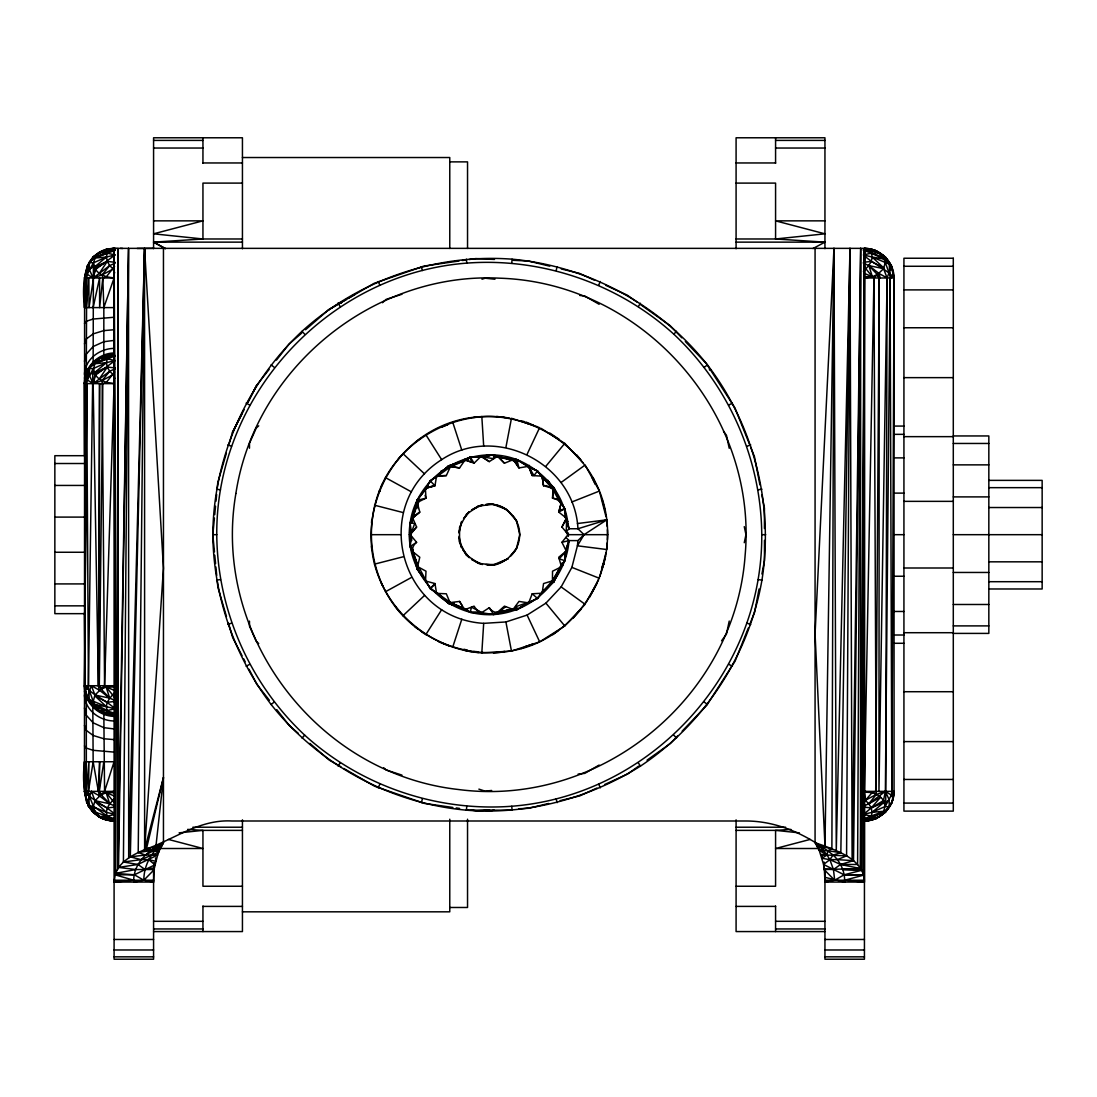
<?xml version="1.0" encoding="UTF-8"?>
<svg xmlns="http://www.w3.org/2000/svg" width="1097" height="1097" viewBox="0 0 1097 1097"><rect width="100%" height="100%" fill="white"/><g stroke="black" fill="none" stroke-linecap="round" stroke-linejoin="round"><path stroke-width="1.5" d="M85.045 689.574L84.469 612.702M84.483 455.063L84.469 382.976L86.855 373.57L84.496 383.1L84.73 454.981M89.31 804.06L89.31 806.912L93.711 811.327M115.254 368.743L109.7 371.252L102.172 380.494L104.572 685.735L106.148 686.969L114.225 687.037L114.088 685.735L106.148 686.969L101.733 689.053L99.279 685.735L99.566 383.621L98.373 685.735L99.374 690.178L109.673 698.103L115.24 700.613M114.088 307.599L84.469 307.599C81.768 283.794 83.098 249.252 114.088 248.361L864.436 248.361L864.436 882.057L824.944 882.057L824.025 862.023M824.93 880.233L824.93 871.676L824.93 880.233L864.381 880.233L863.6 875.159L864.436 248.361C880.247 248.251 894.124 262.128 894.055 277.98L894.055 791.376C893.877 807.365 879.753 821.543 863.682 820.995L868.166 820.035M863.27 806.254L868.824 803.744L876.256 794.461L873.952 277.98L872.376 276.746L864.299 276.677L864.436 277.98L872.376 276.746L876.791 274.661L879.246 277.98L878.958 791.376L887.089 277.98L883.579 268.655L885.732 260.62L885.375 257.041L872.211 249.43L865.327 248.813L879.314 252.776L891.834 266.708L893.918 277.98C885.512 268.162 872.801 263.815 863.504 254.943L871.237 253.174L879.314 252.776M815.071 248.361L815.071 842.729L819.24 850.463L823.545 850.669L827.865 850.669L831.883 848.749L833.967 248.361L815.071 633.901L824.985 846.116C839.767 851.985 858.238 858.54 863.6 875.159L844.663 880.233L844.69 882.057L824.862 877.312M824.944 882.057L834.68 880.233L844.128 874.789L861.721 870.291L864.436 248.361C876.421 248.429 886.774 256.136 891.834 266.708M824.094 869.564L834.68 880.233L833.459 869.523L829.853 859.637L827.028 855.029L819.24 850.463L823.573 864.477L824.094 869.564L860.487 868.55L864.436 248.361L875.708 250.582L885.375 257.041L891.381 266.256L887.089 277.98L885.732 802.428L883.579 811.972C879.41 818.403 871.539 820.611 864.299 820.995M870.936 250.541L875.571 250.541L885.279 256.945L891.779 266.585L894.055 277.98L891.834 791.376L891.381 795.147L885.114 806.487L872.101 812.328L863.504 814.413L871.251 816.182C883.647 814.714 894.261 804.992 893.918 792.061L891.834 791.376L890.092 277.98L889.201 264.089L885.375 257.041L883.496 257.247L863.449 250.349M846.582 855.866L827.028 855.029L821.914 858.293L821.914 854.865L821.914 858.293L829.853 859.637L837.368 859.637L846.582 855.866L849.983 248.361L836.271 850.71L833.967 248.361L824.985 846.116L817.169 846.61M88.432 791.376L93.149 761.757L92.792 703.095L94.945 695.059L104.572 685.735L114.088 383.621L84.469 383.621L88.432 368.811L99.279 357.965L114.088 354.002L106.148 355.113L99.374 358.308L89.31 368.085L86.69 383.621L84.469 685.735L86.293 695.992L86.361 791.376L88.994 761.757L88.432 791.376L89.323 805.267L93.149 812.315L101.281 817.594M154.416 862.612L153.58 882.057L114.088 882.057L115.459 873.404L117.982 868.522L117.845 248.361L117.434 869.592L114.088 248.361C96.605 252.488 103.022 249.43 89.31 262.444L86.69 277.98L86.293 373.364L84.606 383.114L86.69 383.621L84.606 685.735C84.62 701.614 98.332 715.121 114.088 715.354C101.774 714.956 91.106 707.126 86.293 695.992L93.149 706.674L103.831 713.516L114.088 715.354M879.246 277.98L875.708 791.376L872.211 792.569L864.367 792.103L873.952 277.98L883.579 268.655L868.851 265.611L863.284 263.102M154.293 862.695L154.307 869.537L145.065 869.523L137.934 864.463L123.413 861.995L128.541 248.361L117.982 868.522C124.112 859.17 134.67 854.001 144.626 849.64C173.779 839.685 199.339 819.144 231.851 820.995L746.673 820.995C778.596 821.242 808.462 835.585 833.103 855.029C840.165 861.474 844.512 870.648 844.663 880.233L864.436 882.057M890.092 277.98L885.375 791.376L883.496 800.536L885.114 806.487L889.214 806.912L889.201 799.795L885.375 791.376L876.256 794.461L865.327 800.344L863.956 802.963M159.271 850.696L157.625 855.057L145.421 855.029L138.208 852.506L144.557 248.361L163.453 568.246L144.626 849.64L159.271 850.696L163.453 842.729L163.453 248.361M99.279 685.735L102.816 383.621L106.313 382.428L114.088 383.621M99.566 710.952L103.831 713.516L104.572 791.376L106.148 792.61L114.225 792.678L114.088 791.376L106.148 792.61L101.733 794.694L99.279 791.376L99.635 761.757L98.373 791.376L99.374 795.819L109.673 803.744L115.24 806.254M824.025 868.865L833.459 869.523L840.59 864.463L853.521 860.638L860.679 248.361L860.487 868.55L840.59 864.463L829.853 859.637L823.573 864.477L844.128 874.789L863.6 875.159M99.21 710.938L107.287 710.541L115.02 708.772C105.723 699.9 93.012 695.553 84.606 685.735L87.143 697.459L99.21 710.938L113.197 714.901L102.816 713.132L93.149 706.674L89.323 699.625L88.432 685.735L92.792 372.569L94.945 363.025L99.374 358.308L115.24 355.551M118.545 867.412L137.934 864.463L157.625 855.057L154.43 867.754L145.065 869.523L135.713 869.523L118.545 867.412L128.541 248.361L128.692 858.06L144.557 248.361L144.626 849.64L163.453 777.554L156.035 845.225L156.761 846.569L161.341 846.596L163.453 842.729C148.177 850.161 132.915 863.586 133.711 882.057L143.844 880.233L153.58 882.057M829.853 859.637L833.103 855.029L840.837 852.753L849.983 248.361L852.108 859.664L860.679 248.361L857.607 864.477L840.59 864.463M155.609 857.868L155.609 861.282L148.671 859.637L141.156 859.637L130.31 856.867L144.557 248.361M607.217 526.423L606.806 519.827L577.927 528.754L569.014 528.754L566.011 531.922C570.166 499.752 545.401 471.066 516.81 459.602C471.107 442.269 416.86 474.466 410.168 522.899C402.448 571.167 444.957 617.776 493.732 614.526C532.703 612.126 565.997 579.545 569.014 540.602L566.011 537.434M412.198 522.062L417.038 500.355L426.089 488.22L434.974 485.793L436.455 476.715L448.454 465.91L465.471 459.958L474.069 463.208L480.609 456.75L493.732 454.83L493.595 458.697L481.062 456.64L470.27 456.996L447.686 467.953M511.175 458.834L514.301 460.534L518.977 467.939L527.602 466.458L537.503 470.901L533.992 475.632L528.864 466.993L516.81 459.602L497.01 456.654L489.262 461.618L481.514 456.654L470.27 456.996L471.449 462.152L465.018 460.054L459.547 467.939L450.456 466.54L446.314 475.577L437.58 475.92L430.175 480.788L425.43 489.413L425.993 498.148L418.149 502.028L415.146 507.157M461.755 604.968L459.547 601.417L450.031 602.637L446.314 593.779L437.58 593.436L430.175 588.568L425.554 580.395L425.993 571.208L417.587 566.587L419.781 557.249L412.911 551.832L410.168 546.457L410.854 534.225L414.707 523.488L410.168 522.899L411.334 539.751M567.725 521.555L565.613 517.523L558.743 512.107L561.074 503.208L553.999 487.726L541.397 476.098L532.21 475.577L529.165 467.363L527.602 466.458M605.379 520.76L584.043 534.678L577.927 540.602L569.014 540.602L565.298 552.134L564.873 560.718L561.088 566.148L553.999 581.629L541.397 593.258L532.21 593.779L528.864 602.363L516.81 609.754C506.965 606.874 496.941 618.708 489.262 607.738L481.514 612.702L470.27 612.359L463.949 608.465L459.547 601.417M110.92 820.145C125.853 823.477 98.716 818.664 99.21 816.579C79.505 805.788 85.127 780.049 86.293 761.757M371.513 523.132L371.718 519.827M607.423 539.628C612.606 443.805 500.424 382.154 421.961 437.168C382.099 465.032 362.737 516.975 374.502 564.146C387.282 612.688 431.738 649.465 481.816 652.921L483.681 623.357C399.116 618.146 370.059 504.963 441.652 459.657C496.091 423.538 574.897 463.524 577.927 528.754L584.043 534.678L577.42 545.812L571.88 567.382L561.143 586.909L545.908 603.144L527.095 615.074L505.909 621.958L483.681 623.357M607.217 542.933L606.806 549.528L577.42 545.812L577.927 540.602M418.094 508.528L417.409 503.674L418.519 501.795M546.114 485.546L552.97 488.96L552.531 498.148C566.669 500.876 566.546 517.729 569.014 528.754L565.298 517.222L564.873 508.638L560.375 502.028M86.773 270.781L87.102 266.297L93.149 257.041L101.733 251.542L98.373 253.229L99.566 252.763C87.678 258.206 84.03 272.591 84.976 284.562M84.469 307.599L86.69 277.98L84.606 277.472L84.469 791.376L86.69 802.647L94.534 810.326L99.21 816.579L115.254 819.459M212.818 534.678C213.38 458.231 246.167 383.484 302.032 331.294C358.65 279.927 435.852 253.421 512.093 259.18C588.225 266.05 660.01 304.897 707.414 364.876C753.927 425.554 773.961 504.689 761.935 580.176C748.798 655.485 704.151 723.828 640.456 766.104C588.911 798.493 527.314 815.126 466.431 810.176C390.299 803.306 318.514 764.458 271.11 704.48C234.155 655.787 213.558 595.794 212.818 534.678L216.767 534.678C217.316 610.028 249.636 683.719 304.705 735.155C360.515 785.781 436.62 811.917 511.764 806.24C650.452 795.64 762.648 673.764 761.757 534.678C761.208 459.328 728.888 385.637 673.819 334.201C618.009 283.575 541.904 257.438 466.76 263.115C328.072 273.715 215.876 395.592 216.767 534.678M411.526 530.166L411.018 535.583L416.599 542.316C406.233 550.776 419.712 559.539 417.038 569L426.089 581.136L434.974 583.563L436.455 592.641L448.454 603.446L465.471 609.397L474.069 606.147C482.419 620.12 501.494 612.661 513.506 609.301L516.865 607.724M466.76 806.24L466.431 810.176L512.093 810.176L511.764 806.24M511.764 263.115L512.093 259.18M86.293 307.599L88.871 277.98L88.994 307.599L94.973 268.655L93.41 262.869L95.535 256.698L93.149 257.041L90.023 262.745M214.409 518.045L212.818 534.925L214.45 551.805M214.738 514.671L215.533 506.238M216.013 501.178L216.644 494.418M217.124 489.358L217.768 482.611L226.339 453.322M411.581 530.358L411.018 535.583M417.45 503.208L419.781 512.107L412.664 517.935L416.599 527.04L409.291 534.678L411.265 535.953L410.168 546.457L418.149 567.327L417.038 569L426.486 581.396M92.847 259.482L93.149 257.041L99.21 252.776L106.148 249.472L114.088 248.361L115.459 873.404L134.396 874.789L143.844 880.233C143.762 865.3 151.578 851.478 163.453 842.729M497.01 612.702L504.455 606.147L513.053 609.397L518.977 601.417L528.068 602.815L537.503 598.455L542.288 592.229L543.55 583.563L552.778 580.738L561.033 565.243L564.873 560.718L566.052 550.529L561.925 542.316L567.67 535.13L566.299 530.537M459.012 531.743L461.686 521.404L459.04 533.019M607.423 529.728C609.809 579.573 577.708 627.553 531.277 645.461C486.094 662.259 432.78 649.122 400.583 613.237C368.249 576.378 362.161 520.705 385.445 477.606C409.62 434.385 460.932 409.469 509.817 418.19M86.855 373.57L84.496 383.1L85.47 383.333L86.636 374.022L88.432 373.364L89.515 370.553M412.513 550.996L412.705 549.652L410.168 546.457L416.599 542.316M435.056 485.203L426.486 487.959L430.175 480.788L434.974 485.793L426.486 487.959L425.43 489.413M411.073 522.885L411.581 519.525M89.817 367.865L93.149 362.682L93.41 262.869L106.423 257.027L115.02 254.943L107.273 253.174L94.945 257.384L91.435 260.167M99.279 791.376L103.831 761.757M561.033 504.113L552.038 487.959L553.999 487.726L560.005 501.795M87.225 380.398L88.432 373.364M84.469 383.621L86.293 373.364L88.432 368.811L93.149 362.682L99.374 358.308M84.469 381.962C84.812 366.275 98.538 353.248 114.088 352.987M416.599 527.04L411.018 533.773L410.168 522.899L417.409 503.674L417.038 500.355L426.898 487.808M84.469 378.328L85.072 375.16M505.909 447.398L511.463 418.3L538.133 426.966M602.843 567.108L605.571 556.028M759.055 589.007L754.585 612.318L749.553 624.92M761.921 574.033L764.472 560.704L764.458 540.368M87.143 697.459L91.435 685.735L99.374 690.178L101.733 689.053L98.373 685.735L93.149 383.621L94.973 374.296L93.41 368.51L88.432 368.811M96.056 813.809C100.046 819.034 106.958 820.487 113.197 820.542L109.7 818.979L107.287 816.182C104.256 808.804 110.536 802.826 115.103 797.944M409.606 533.087L410.251 529.92M411.828 521.994L412.472 518.826L410.168 522.899M891.779 802.771L893.918 792.061L891.381 795.147L893.219 798.328C890.092 811.465 877.614 820.46 864.436 820.995L875.776 818.746L885.375 812.315L891.806 802.716L885.279 812.411L883.579 811.972L865.368 820.529L872.376 819.884L868.851 818.979L863.284 819.445M84.469 374.406C85.059 359.226 99.608 348.531 114.088 348.38M744.26 542.713L745.96 534.678L744.26 526.642M729.231 621.053L726.461 634.066L721.579 640.785M93.149 307.599L99.566 277.98L99.635 307.599L102.816 277.98L102.172 274.853L109.7 265.611L115.254 263.102M824.985 846.116L815.071 842.729L819.5 846.569L818.828 849.695L823.545 850.669L827.028 855.029L821.022 855.029M516.838 547.952L510.311 556.152C521.733 546.388 522.981 526.272 512.354 515.604M479.842 612.126L470.27 612.359L471.449 607.203L481.981 612.592M562.034 566.244L562.761 563.104M159.024 846.569L150.659 850.669L146.45 848.831L163.453 777.554M102.816 818.773L93.149 812.315L92.792 808.736L94.945 800.7L104.572 791.376L114.088 761.757L84.469 761.757C81.727 784.808 83.537 820.295 114.088 820.995C107.451 820.611 100.471 818.65 95.974 813.48M84.469 361.352L86.293 354.112L93.149 346.542L103.831 341.702L114.088 340.413M421.399 802.661L422.372 798.835M556.152 270.52L557.125 266.694M562.144 566.107L562.967 562.843M599.826 576.693L605.983 552.723M94.534 259.029L99.374 252.667L115.24 249.91M561.115 503.674L559.196 510.544L564.873 508.638L558.743 512.107M104.572 356.552L103.831 355.839L103.831 307.599L114.088 277.98L84.469 277.98L89.31 262.444L93.41 262.869L87.143 274.209L93.149 277.98L95.576 269.437L115.02 254.943M115.02 360.584L106.423 362.668L93.41 368.51L87.143 379.85L93.149 383.621L95.576 375.078L115.02 360.584L107.273 358.815L94.945 363.025L91.435 365.808M241.834 414.076L232.468 432.355L244.137 409.647M229.15 443.709L232.523 432.163M561.088 566.148L562.021 563.035M85.47 383.333L88.336 373.954L86.636 374.022M87.143 803.1L91.435 791.376L99.374 795.819L101.733 794.694L98.373 791.376L93.149 761.757M562.322 566.121L563.323 562.871M601.691 568.438L603.117 563.913L604.022 564.146M102.816 250.582L102.172 251.378L106.313 249.43L113.197 248.813L94.945 257.384L89.31 262.444L84.606 277.472L87.143 274.209M86.444 376.97L89.31 368.085L94.945 363.025L113.156 354.468L106.148 355.113L99.279 357.965L93.149 362.682M452.65 647.353L461.81 619.188M417.491 504.113L412.911 517.523L419.781 512.107M565.819 549.652L569.014 540.602L561.925 542.316M88.994 369.168L86.361 376.545L86.293 373.364M84.469 343.868L86.293 338.987L93.149 333.886L103.831 330.608L114.088 329.744M436.455 592.641L449.167 601.595L448.454 603.446L465.937 609.37M515.645 462.605L516.81 459.602L528.864 466.993L532.21 475.577M542.398 591.79L553.999 581.629L552.435 581.136L552.531 571.208L560.375 567.327L553.999 581.629L551.626 581.547L541.397 593.258M561.925 527.04L565.983 519.292L561.925 527.04L567.259 533.403M748.291 628.06L735.086 661.134L706.715 705.371L682.169 731.151M598.715 285.138L600.306 281.518M378.218 787.838L379.809 784.218M381.221 486.574L382.62 483.585M527.095 454.281L539.71 427.473M597.303 582.781L589.542 597.344M416.531 503.441L418.012 500.369M248.018 402.078L256.561 385.431L269.135 369.428M248.032 402.009L256.561 385.431M563.885 523.351L565.983 519.292M103.831 307.599L102.816 277.98L106.313 276.787L114.568 266.393M114.719 378.451L113.197 374.653L102.172 380.494L93.149 383.621L89.323 375.201L92.792 372.569L99.21 379.109L106.313 382.428L114.568 372.048M585.908 602.87L598.619 579.737M87.362 372.733L88.802 370.128M416.161 505.278L417.82 502.371M115.103 692.303C110.536 697.185 104.256 703.163 107.287 710.541L109.7 713.338L115.254 713.818M863.421 271.412C867.988 266.53 874.268 260.551 871.237 253.174L868.824 250.377L863.27 249.897M528.068 602.815L537.503 598.455L542.288 592.229M425.773 634.71L441.652 609.699M338.068 766.104L340.221 762.799M638.303 306.557L640.456 303.252M463.551 518.593L469.228 511.655M99.279 817.032L98.373 816.127L103.241 818.088M89.31 262.444L89.323 269.56L93.149 277.98L99.21 273.468L107.287 261.415L106.423 257.027L107.273 253.174L109.673 250.377L106.148 249.472L104.572 250.911M93.149 383.621L99.21 379.109L107.287 367.056L106.423 362.668L107.273 358.815L109.673 356.018L106.148 355.113L114.225 354.002L103.831 355.839L98.373 358.87L101.733 357.183L99.279 357.965M552.682 582.041L554.602 579.23M436.236 477.126L449.167 467.761L448.454 465.91L464.223 460.534M417.587 502.769L419.246 501.439L417.038 500.355L412.911 517.523L418.684 512.957M84.606 383.114L87.143 379.85M276.458 360.09L289.018 344.088L301.73 333.063M463.812 518.73L469.118 512.08M397.621 459.945L401.845 454.844M545.908 466.211L564.777 443.394L541.095 428.365M580.903 609.411L573.224 618.05M84.469 323.409L86.293 321.27L93.149 319.049L114.088 317.252M863.504 814.413L871.237 807.941L880.562 797.272L868.824 803.744L865.327 800.344L864.367 792.103M865.327 800.344L872.211 792.569L879.314 795.887L885.732 802.428L889.201 799.795M565.298 552.134L559.196 558.812L564.873 560.718L565.874 551.421L558.743 557.249L561.033 565.243M673.819 334.201L676.492 331.294M302.032 738.062L304.705 735.155M97.372 254.737L99.21 252.776L102.199 252.091M883.579 811.972L879.136 816.703L868.851 818.979L871.251 816.182L872.101 812.328L871.237 807.941L868.824 803.744L885.375 791.376L891.381 795.147M541.095 640.991L564.777 625.962L585.112 604.31L561.143 586.909M677.493 736.073L670.486 743.437L647.024 760.18M434.974 583.563L430.175 588.568L437.58 593.436M143.844 880.233L154.307 869.537M87.925 269.149L87.102 266.297L89.241 264.171M412.911 551.832L417.038 569L418.519 567.56L417.45 566.148M528.068 466.54L529.248 465.416L529.357 467.761L537.503 470.901L542.288 477.126L543.55 485.793L551.626 487.808L553.107 489.852M529.165 601.992L515.645 606.751L516.81 609.754L527.163 602.87M402.901 615.774L424.484 595.506M446.314 475.577L437.58 475.92L448.454 465.91L451.361 466.486M435.056 584.153L430.175 588.568L425.554 580.395M382.442 302.717L386.144 299.371L401.955 294.243M258.714 425.828L256.245 428.049L249.485 443.243L249.485 448.234M305.542 329.744L328.702 309.642M89.323 269.56L92.792 266.928L94.534 267.01L106.423 257.027L94.753 258.083L115.075 250.349M92.792 372.569L94.534 372.651L106.423 362.668L94.753 363.724L115.075 355.99M885.732 802.428L883.99 802.346L872.101 812.328L883.771 811.273L863.449 819.006M875.571 818.815L880.137 815.811M560.718 566.984L553.107 579.504L553.999 581.629L552.778 580.738L553.094 579.943L553.999 581.629M704.301 367.303L707.414 364.876M271.11 704.48L274.223 702.053M505.731 606.655L498.682 612.126L503.701 612.441M92.792 266.928L99.21 273.468L109.7 265.611L113.197 269.012L114.719 272.81M99.21 379.109L109.7 371.252L113.197 374.653M416.421 441.447L420.425 438.526M561.143 482.447L585.112 465.046L599.415 491.058L571.88 501.973M552.751 634.71L558.099 630.83M552.778 488.618L553.999 487.726L540.944 475.92M638.742 766.076L627.703 773.961L604.584 784.547M465.937 459.986L470.27 456.996L474.069 463.208M481.103 505.251L478.415 506.06L466.348 514.383L459.547 527.355L459.547 542L461.686 547.952L459.04 536.337M115.075 819.006L95.028 812.109L93.149 812.315L88.432 806.185L86.91 799.439L89.31 806.912L93.821 810.957M102.83 357.54L105.422 355.839L110.687 354.866L102.912 357.06M130.31 856.867L145.421 855.029L161.341 846.596M100.883 252.187L93.149 257.041L94.973 257.411M87.143 795.147L89.543 793.638M480.609 612.606L493.732 614.526L496.159 612.387L514.301 608.821M863.449 807.063L871.237 807.941L883.496 800.536M94.973 268.655L107.287 261.415L115.075 262.293M94.973 374.296L107.287 367.056L115.075 367.934M336.875 304.966L328.414 309.889L346.364 299.412M339.7 303.334L355.209 294.311M349.093 297.89L374.2 283.314L423.84 266.091L459.081 260.99M448.248 467.048L451.196 465.347M599.14 765.062L584.742 773.385L578.119 774.071M471.545 509.968L478.415 506.06L483.064 505.21M88.994 700.188L86.293 695.992M385.445 591.749L411.402 577.488M430.175 480.788L438.005 475.865M246.139 666.249L249.609 664.371M728.915 404.985L732.385 403.106M812.973 248.553L824.944 242.135L775.579 238.981L736.087 238.981M113.197 269.012L102.172 274.853L93.149 277.98M874.295 819.075L876.791 817.813M440.871 471.422L443.805 469.941M417.038 569L419.246 567.917L425.417 579.504M471.71 510.009L482.447 504.839M863.86 273.208L872.376 276.746L868.851 265.611L879.15 273.537L880.151 277.98L876.791 274.661L879.15 273.537L887.089 277.98M521.075 648.588L533.526 643.747M596.878 788.071L579.915 795.832L560.142 800.645M440.788 471.532L443.586 470.27M94.534 267.01L107.287 261.415L109.7 265.611M94.534 372.651L107.287 367.056L109.7 371.252M871.237 807.941L883.99 802.346M442.132 427.048L447.946 424.512L443.38 425.993M496.543 456.763L498.34 456.955L504.455 463.208L512.162 460.096L516.81 459.602L518.977 467.939L513.506 460.054L497.462 456.64L493.732 454.83L481.981 456.763L489.262 461.618M158.53 848.831L158.53 852.246L141.156 859.637L123.413 861.995M513.396 610.151L516.564 608.917M504.455 463.208L498.682 457.23L496.159 456.969L493.732 454.83M108 354.742L102.597 356.909L109.385 355.839M514.301 460.534L516.81 459.602L512.587 459.986M533.622 644.049L525.586 646.462L525.874 647.353M480.184 456.955L482.365 456.969M84.469 686.379L86.663 685.735L87.225 688.957M227.792 624.44L231.536 623.151M746.988 446.205L750.732 444.916M516.989 608.081L513.931 609.109L514.575 608.465L516.81 609.754M482.008 279.214L485.135 278.199L494.939 279.228M468.488 459.314L450.922 466.458L459.547 467.939M99.279 252.324L103.241 251.268M106.148 250.486L114.088 248.361L114.088 959.217L153.58 959.217L153.58 871.004M810.135 839.424L775.579 848.502L818.129 848.502M374.502 564.146L403.202 556.782M548.623 803.457L528.85 808.27L518.689 808.763M114.088 791.376L84.469 791.376L86.69 791.376L86.992 793.885M102.172 251.378L106.889 250.281M110.043 249.554L113.197 248.813L106.148 249.472L114.225 248.361M465.032 459.095L468.35 458.34M99.21 816.579L107.287 816.182L115.02 814.413C105.723 805.541 93.012 801.194 84.606 791.376M512.162 609.26L498.34 612.4L493.732 614.526L489.262 607.738M447.686 601.403L463.949 608.465L450.922 602.897L448.454 603.446L438.005 593.491M146.45 848.831L156.761 846.569M494.089 810.08L489.262 811.122L484.435 810.08M92.792 703.095L107.287 710.541L94.973 706.303L93.149 706.674L115.075 713.365M115.459 873.404L135.713 869.523M501.562 651.988L504.798 651.371M486.163 504.634C494.733 502.988 504.757 506.512 510.352 513.177M216.589 580.176L220.483 579.531M758.041 489.824L761.935 489.18M101.281 251.762L109.673 250.377M138.208 852.506L150.659 850.669M462.44 260.496L465.786 260.016M469.146 259.536L475.851 258.563L494.486 259.427M473.616 417.477L478.539 416.846M577.42 523.543L606.806 519.827M503.262 652.098L493.389 652.921M478.415 506.06L492.951 504.291L506.649 509.488L516.358 520.458L519.868 534.678L516.358 548.898C509.886 558.4 499.094 566.902 486.945 564.749M106.148 249.472L116.076 248.361M863.449 262.293L871.251 261.415L883.771 267.956L872.101 257.027L863.504 254.943M106.148 355.113L114.431 354.18M485.861 504.455C498.532 502.549 510.626 510.749 516.838 521.404M115.075 701.422L107.273 702.299L94.753 695.759L106.423 706.687L115.02 708.772M115.075 807.063L107.273 807.941L94.753 801.4L106.423 812.328L115.02 814.413M864.093 820.817L872.376 819.884M491.662 790.471L485.135 791.156L478.882 789.127M179.113 832.856L202.945 830.374L242.437 830.374M340.221 306.557L338.068 303.252L341.441 302.909M114.088 882.057L133.752 880.233L115.185 874.844L134.396 874.789L154.965 864.82L148.671 859.637M481.816 652.921L509.817 651.165M790.896 829.401L775.579 830.374L736.087 830.374M338.068 303.252L341.167 303.06M489.906 810.162L476.359 810.82L471.326 810.107M437.58 475.92L442.146 475.714M137.125 248.47L153.58 248.361M153.58 140.402L202.945 140.402M775.579 140.402L824.944 140.402M153.58 148.04L202.945 148.04M775.579 148.04L824.944 148.04M242.437 157.529L449.77 157.529L449.77 248.443M449.77 161.876L467.541 161.876L467.541 248.443M202.945 162.959L242.437 162.959M736.087 162.959L775.579 162.959M242.437 183.103L202.945 183.103L202.945 238.981L153.58 242.135L165.194 248.649M736.087 183.103L775.579 183.103L775.579 238.981L824.944 233.826L775.579 220.854L824.944 220.854M153.58 220.854L202.945 220.854L153.58 233.826L202.945 238.981L242.437 238.981M242.437 242.135L153.58 242.135L165.551 248.553M736.087 242.135L824.944 242.135M903.928 266.269L953.293 266.269M864.436 277.98L894.055 277.98M903.928 289.896L953.293 289.896M903.928 327.756L953.293 327.756M710.527 370.004L709.526 370.004L709.526 368.441M903.928 377.642L953.293 377.642M894.055 426.075L903.928 426.075M894.055 434.343L903.928 434.343M953.293 435.948L988.836 435.948L988.836 633.408L953.293 633.408M903.928 436.647L953.293 436.647M953.293 443.462L988.836 443.462M84.922 455.694L54.85 455.694L54.85 613.662L84.922 613.662M894.055 457.888L903.928 457.888M54.85 463.51L84.922 463.51M953.293 464.867L988.836 464.867M988.836 480.376L1042.15 480.376L1042.15 588.979L988.836 588.979M54.85 485.436L84.922 485.436M988.836 487.658L1042.15 487.658M894.055 493.115L903.928 493.115M953.293 496.9L988.836 496.9M903.928 501.356L953.293 501.356M988.836 507.527L1042.15 507.527M54.85 517.098L84.922 517.098M370.786 534.678L400.405 534.678M567.725 534.678L607.738 534.678M761.757 534.678L765.706 534.678M894.055 534.678L903.928 534.678M953.293 534.678L1042.15 534.678M54.85 552.257L84.922 552.257M988.836 561.829L1042.15 561.829M485.861 564.516L496.077 564.516L508.35 558.606L492.951 565.065L478.415 563.296L471.545 559.388M903.928 567.999L953.293 567.999M953.293 572.456L988.836 572.456M894.055 576.24L903.928 576.24M988.836 581.698L1042.15 581.698M54.85 583.919L84.922 583.919M953.293 604.488L988.836 604.488M54.85 605.846L84.922 605.846M894.055 611.468L903.928 611.468M953.293 625.893L988.836 625.893M903.928 632.708L953.293 632.708M894.055 635.012L903.928 635.012M894.055 643.281L903.928 643.281M114.088 685.735L84.469 685.735L86.69 697.006M903.928 691.713L953.293 691.713M903.928 741.599L953.293 741.599M903.928 779.46L953.293 779.46M894.055 791.376L864.436 791.376L872.211 792.569M903.928 803.086L953.293 803.086M874.158 818.746L875.776 818.746M192.88 827.22L242.437 827.22M736.087 827.22L785.644 827.22M160.395 848.502L202.945 848.502L168.389 839.424M114.143 880.233L153.594 880.233M242.437 886.253L202.945 886.253L202.945 830.374L187.628 829.401M736.087 886.253L775.579 886.253L775.579 830.374L799.411 832.856M202.945 906.396L242.437 906.396M736.087 906.396L775.579 906.396M449.77 907.48L467.541 907.48L467.541 819.212M242.437 911.826L449.77 911.826L449.77 819.212M153.58 921.315L202.945 921.315M775.579 921.315L824.944 921.315M153.58 928.953L202.945 928.953M775.579 928.953L824.944 928.953M153.58 931.572L242.437 931.572L242.437 819.857M824.944 931.572L736.087 931.572L736.087 819.857M114.088 939.471L153.58 939.471M824.944 939.471L864.436 939.471M114.088 949.975L153.58 949.975M824.944 949.975L864.436 949.975M114.088 956.831L153.58 956.831M824.944 956.831L864.436 956.831M861.2 869.564L842.811 869.523L861.721 870.291M844.128 874.789L863.449 874.803L864.436 248.361L864.436 959.217L824.944 959.217L824.944 871.004M497.915 612.606L502.481 612.633M114.088 752.103L93.149 750.307L86.293 748.085L84.469 745.946M513.108 260.304L528.356 261.017L549.775 266.187M120.355 248.361L122.754 248.498M473.643 651.467L476.948 651.673M837.368 859.637L853.521 860.638M493.472 455.694L498.573 456.078M114.088 739.611L103.831 738.747L93.149 735.47L86.293 730.369L84.469 725.487M106.148 819.884L113.156 820.529L102.172 817.978L109.7 818.979M579.778 295.45L584.742 295.971L599.14 304.294M820.844 854.371L827.028 855.029L827.865 850.669L840.837 852.753M107.808 820.076L114.431 820.817M486.341 455.31L489.385 455.694M493.952 456.27L497.01 456.654M496.708 416.435L504.908 417.477M468.707 651.261L471.984 651.673M475.262 652.098L478.539 652.509M114.088 728.943L103.831 727.654L93.149 722.813L86.293 715.244L84.469 708.004M868.824 250.377L876.352 251.378L865.327 248.813M109.7 713.338L102.172 712.337L113.197 714.901M107.767 820.103L114.225 820.995M452.869 807.461L424.333 803.388L374.653 786.247L343.8 768.476M456.215 807.941L459.574 808.42M114.088 277.98L106.313 276.787L99.21 273.468M465.471 459.958L466.362 460.096M114.088 720.976C99.608 720.825 85.059 710.129 84.469 694.95M216.589 489.18L220.483 489.824M758.041 579.531L761.935 580.176M885.732 260.62L883.99 259.029L872.101 257.027L889.201 264.089M94.534 704.685L106.423 706.687L89.323 699.625M114.088 716.368C98.538 716.108 84.812 703.081 84.469 687.394M454.336 603.46L451.361 602.87L453.843 604.653M114.664 690.507L106.148 686.969L109.673 698.103L94.945 695.059L91.435 685.735M114.664 796.148L106.148 792.61L109.673 803.744L94.945 800.7L91.435 791.376M556.919 499.066L552.531 498.148L553.999 487.726L551.626 487.808L542.288 477.126L543.55 485.793M865.149 248.676L873.98 250.541M831.883 848.749L821.763 846.569L823.545 850.669L819.5 846.569M497.462 456.64L516.756 461.508M89.323 805.267L106.423 812.328M561.307 268.971L579.435 273.359L594.876 280.379M521.075 420.768L524.27 421.591M374.502 505.21L403.202 512.573M530.578 424.21L525.586 422.894L525.874 422.002L533.622 425.307M464.017 649.259L467.24 650.137M450.922 602.897L449.167 601.595M464.593 609.109L466.362 609.26L470.27 612.359M463.88 650.014L467.061 651.056M401.955 775.113L386.144 769.984L383.676 767.749M227.792 444.916L231.536 446.205M746.988 623.151L750.732 624.44M513.396 459.204L516.564 460.438M379.109 491.058L379.973 491.401M571.88 567.382L599.415 578.297M438.814 641.882L449.578 646.133M154.979 850.669L158.53 852.246M605.667 285.302L627.265 295.148L636.946 302.018M871.237 253.174L883.99 259.029L889.214 273.276M513.506 460.054L514.575 460.891M471.71 559.347L482.447 564.516L478.415 563.296L466.348 554.972L462.619 549.364M246.139 403.106L249.609 404.985M728.915 664.371L732.385 666.249M549.844 433.054L559.429 439.499M385.445 477.606L411.402 491.867M449.66 602.363L450.456 602.815M448.248 602.308L451.196 604.008M340.865 766.776L329.114 760.002L309.875 743.368M481.981 456.763L483.448 457.696M639.551 303.869L670.102 325.59L681.813 337.849M89.31 796.079L93.41 806.24L107.287 816.182M415.077 626.936L417.751 628.883M421.769 631.79L424.443 633.737M271.11 364.876L274.223 367.303M704.301 702.053L707.414 704.48M91.435 809.188L93.78 811.04M94.753 811.273L88.432 806.185L84.606 791.883M298.343 733.386L289.361 725.624L276.773 709.649M532.21 593.779L537.503 598.455M258.714 643.528L256.245 641.306L249.485 626.113L249.485 621.121M402.901 453.582L424.484 473.849M469.228 557.701L466.348 554.972L459.547 542L459.012 537.612M88.432 806.185L93.752 811.492M685.323 341.524L706.413 363.601L734.867 407.782L749.388 443.97M868.851 265.611L877.243 274.442M101.281 689.273L109.673 698.103M101.281 794.914L109.673 803.744M564.777 443.394L582.85 462.632M302.032 331.294L304.705 334.201M673.819 735.155L676.492 738.062M872.376 276.746L863.97 266.393M106.148 686.969L114.554 697.322M106.148 792.61L114.554 802.963M576.679 454.844L580.903 459.945M545.908 603.144L564.777 625.962M395.523 606.86L399.733 611.961M567.506 521.733L565.819 519.704L565.86 517.935M462.742 549.295L469.118 557.276M269.423 700.325L256.835 684.35L249.06 669.28M723.526 431.258L726.461 435.29L729.231 448.303M552.682 487.315L554.602 490.126M92.792 808.736L95.028 812.109M638.303 762.799L640.456 766.104M425.773 434.645L441.652 459.657M883.798 258.316L885.512 261.072M537.503 470.901L542.398 477.565M550.42 484.613L548.733 481.734L550.159 484.257M242.053 655.732L232.715 637.659L228.395 623.014M243.603 658.735L245.166 661.752M547.883 480.28L550.132 484.792M416.531 565.915L418.752 570.522M565.613 517.523L569.014 528.754M527.095 615.074L539.71 641.882L511.463 651.056L505.909 621.958M381.221 582.781L382.62 585.771M595.095 484.175L592.27 478.045L593.079 477.606L595.575 483.9M378.218 281.518L379.809 285.138M598.715 784.218L600.306 787.838M89.31 690.438L94.973 706.303M750.65 447.11L754.434 456.558L759.919 484.847M425.06 495.309L425.993 498.148L417.038 500.355L417.409 503.674M601.979 498.929L604.941 510.091M452.65 422.002L461.81 450.168M417.491 565.243L411.828 547.362M86.978 799.672L88.871 805.897M84.469 791.376L85.936 796.216M226.489 616.514L217.864 587.238L217.206 580.491M883.496 257.247L883.99 259.029M93.41 806.24L94.534 810.326M599.826 492.663L605.983 516.632M421.399 266.694L422.372 270.52M556.152 798.835L557.125 802.661M891.381 266.256L893.918 277.98M86.978 688.957L86.306 685.735L86.416 688.93M409.606 536.268L410.566 541.027M761.853 494.829L764.431 508.144L764.444 528.493M84.469 691.028L85.072 694.195M890.147 273.098L891.052 277.98M542.288 477.126L543.358 484.421M411.265 535.953L411.745 540.519M412.143 547.458L412.472 550.529M214.765 555.178L215.588 563.611M215.903 566.984L216.726 575.431M466.431 259.18L466.76 263.115M84.469 761.757L84.963 768.339M481.816 416.435L483.681 445.999M413.034 514.164L412.541 519.292M371.513 546.224L371.718 549.528M86.69 383.621L88.432 685.735M567.67 534.212L567.67 535.13M89.31 368.085L89.323 375.201M824.944 248.649L824.944 137.783L736.087 137.783L736.087 248.745M775.579 137.783L775.579 163.343M775.579 906.012L775.579 931.572M568.342 532.977L568.342 536.378M242.437 248.745L242.437 137.783L153.58 137.783L153.58 248.649M202.945 137.783L202.945 163.343M202.945 906.012L202.945 931.572M235.882 493.499C211.625 634.299 316.334 773.632 458.327 789.497C599.977 808.078 734.99 697.843 745.124 555.329C757.972 413.034 642.403 282.587 499.601 278.185C373.227 271.713 254.833 368.386 235.882 493.499M953.293 258.234L903.928 258.234L903.928 811.122L953.293 811.122L953.293 258.234"/></g></svg>
